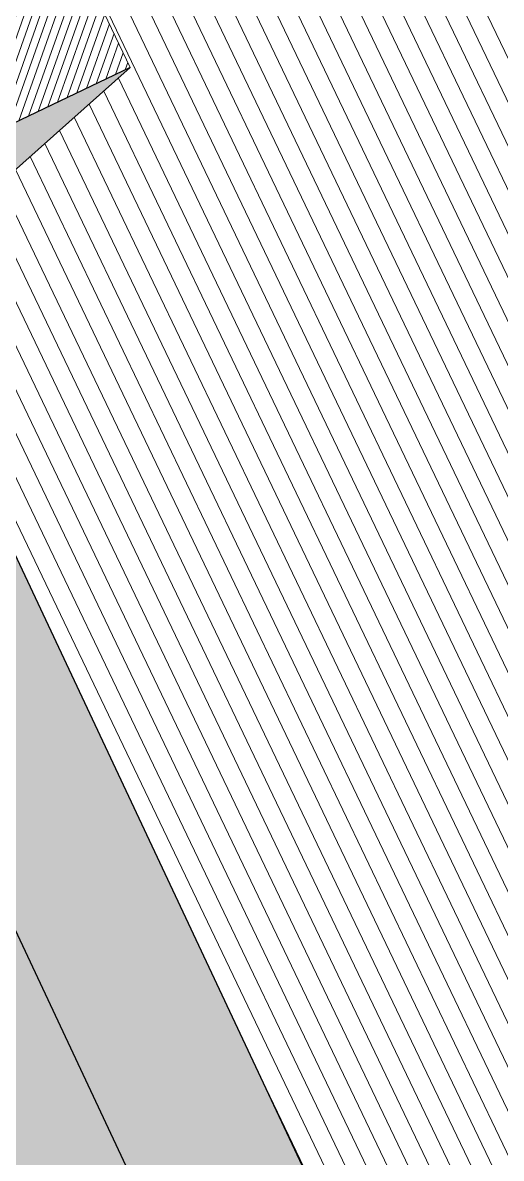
# Model space of a CAD drawing. Header units: metres. Extents: x 679304 to 680626, y 2747329 to 2750056.
# Drawn here: x 679481.446 to 679482.047, y 2747416.135 to 2747417.564 of the extents above; entities that cross this region are included whole.
import ezdxf

# ---------------------------------------------------------------- set-up
doc = ezdxf.new("R2010")
doc.units = ezdxf.units.M
doc.layers.add('00_Aux', color=5, linetype='Continuous', plot=False)
for name, color, linetype, lineweight in [('02-L-projecció', 6, 'Continuous', 5), ('02-L-seccionat', 4, 'Continuous', 5), ('3-TR Formigó', 252, 'Continuous', 0), ('3-TR terra compactada', 45, 'Continuous', 0), ('3-TR Tot-u', 37, 'Continuous', 0)]:
    doc.layers.add(name, color=color, linetype=linetype, lineweight=lineweight)
doc.layers.add('3-TR tot_u', color=8, linetype='Continuous', lineweight=5, true_color=0x787878)

# ---------------------------------------------------------------- blocks, each defined once
blk = doc.blocks.new('WTF Without Channel')
at = {"layer": '3-TR Formigó'}
h = blk.add_hatch(dxfattribs=at)
h.set_pattern_fill('ANSI31', color=256, scale=0.003, angle=90, style=0)
h.set_pattern_definition([(135, (1.358779528952952, 0.1049445969983926), (-0.0067351920908019, -0.0067351920908019), [])])
h.paths.add_polyline_path([(4.110329755454406, 0.464878128050252), (4.110329755454406, 0.8148778565580336), (2.490238671648917, 0.8148778565580336), (2.490238671648917, 0.464878128050252)])
at = {"layer": '3-TR terra compactada'}
h = blk.add_hatch(dxfattribs=at)
h.set_pattern_fill('LINE', color=256, scale=0.0075, style=0)
h.set_pattern_definition([(3.2e-15, (-0.0845599917398725, -1.595055404119194), (0, 0.0238125), [])])
h.paths.add_polyline_path([(-5.5362639912e-06, 0.8741881636903938), (-5.5362373756e-06, -0.7499505232405764), (7.645201560558568, -0.7499505230225632), (7.644030673154993, 0.7866132804195951), (4.536513713151984, 0.8108087480970578), (4.458066120157297, 1.011425611906631), (4.110179208653628, 1.01413429750308), (4.110179208653628, 0.464878128050252), (2.490238671648917, 0.464878128050252), (2.376964243046694, 0.8574036178634836)])
at = {"layer": '3-TR Tot-u'}
h = blk.add_hatch(dxfattribs=at)
h.set_pattern_fill('EARTH', color=256, scale=0.005, angle=-84.07414778341365)
h.set_pattern_definition([(275.9258522165863, (1.508662058674115, -0.1148725102261983), (0.0348582512672567, -0.0283024260194916), [0.03175, -0.03175]), (275.9258522165863, (1.52050468566538, -0.1136432929922426), (0.0348582512672567, -0.0283024260194916), [0.03175, -0.03175]), (275.9258522165863, (1.532347312656645, -0.1124140757582861), (0.0348582512672567, -0.0283024260194916), [0.03175, -0.03175]), (5.925852216586344, (1.536704594065052, -0.1159518790107228), (0.0283024260194916, 0.0348582512672567), [0.03175, -0.03175]), (5.925852216586344, (1.537933811299008, -0.1277945060019885), (0.0283024260194916, 0.0348582512672567), [0.03175, -0.03175]), (5.925852216586344, (1.539163028532964, -0.1396371329932533), (0.0283024260194916, 0.0348582512672567), [0.03175, -0.03175])])
h.paths.add_polyline_path([(-5.536544752e-06, 0.8741881636923762), (2.376964243046694, 0.8574036178634836), (2.490238671648917, 0.464878128050252), (2.490238671623517, 0.8148778565580336), (2.708667553914298, 0.8148778565580336), (2.708667595275241, 1.054866273411668), (0.1943516316543867, 1.074182261771467), (0.216930352319348, 1.024007327297947), (-5.536544752e-06, 1.025673916006705)])
at = {"layer": '3-TR tot_u'}
h = blk.add_hatch(dxfattribs=at)
h.set_pattern_fill('AR-CONC', color=256, scale=0.00025, angle=90.27678088138285)
h.set_pattern_definition([(158.5528234916038, (-42.78699457145997, 32.41382599851346), (-0.0107141402033441, 0.0444470353765646), [0.0047625, -0.0523875]), (103.5528234916037, (-42.78699457145997, 32.41382599851346), (-0.042478511822929, -0.0235505220209913), [0.00381, -0.0419101460424999]), (209.0042681916038, (-42.78788741364845, 32.41752990564561), (-0.0531926501422366, 0.0208965138611374), [0.0040475022, -0.04452256115]), (154.7370234916038, (-42.79903456162432, 32.40978512769795), (-0.0115985479610558, 0.0675920588494506), [0.00714375, -0.07858125]), (205.1883811016038, (-42.80000111194097, 32.41541779177493), (-0.0775261334246027, 0.036585164494883), [0.006071255785, -0.0667839020399999]), (99.73697466160382, (-42.79903456162432, 32.40978512769795), (-0.0775261334227856, 0.036585164499046), [0.0057149917675, -0.0628649329799999]), (129.5528234916038, (-42.79804499925815, 32.41681533908701), (0.0121775151173545, 0.0440684300330318), [0.0047625, -0.0523875]), (74.55282349160389, (-42.79804499925815, 32.41681533908701), (-0.0485699864642681, -3.6222662037e-06), [0.00381, -0.0419099999999999]), (180.0042684916039, (-42.79703020596647, 32.42048770884281), (-0.0363924715453394, 0.0440648076110835), [0.0040475022, -0.0445224844]), (146.0528234916038, (-42.78699457145997, 32.41382599851346), (-0.0202858755293875, -0.0059938829911168), [0, -0.041402, 0, -0.042545, 0, -0.04206875]), (116.0528234916039, (-42.78699457145997, 32.41382599851346), (-0.0290587158829416, 0.0078679387732416), [0, -0.024257, 0, -0.0404494999999999, 0, -0.01603375]), (76.05282349160387, (-42.78248900048205, 32.40040140968046), (-0.0094277576651399, 0.0325917034802938), [0, -0.0158749999999999, 0, -0.0495299999999999, 0, -0.0657224999999997]), (66.05282349160389, (-42.78046856460863, 32.39438141506395), (-0.0178091657507202, 0.033085210695806), [0, -0.0206375, 0, -0.032893, 0, -0.0466725])])
h.paths.add_polyline_path([(0.194583493892182, 1.074180284164049), (2.708899457513037, 1.054864295804251), (2.708603232039573, 1.204870996496143), (0.1583192873396602, 1.224463306798103), (0.1583192868739989, 1.154767410329046)])
at = {"layer": '00_Aux'}
blk.add_lwpolyline([(-5.536544752e-06, 0.8741881636923762), (2.376964243046694, 0.8574036178634836), (2.490238671648917, 0.464878128050252), (2.490238671623517, 0.8148778565580336), (2.708667553914298, 0.8148778565580336), (2.708667595275241, 1.054866273411668), (0.1943516316543867, 1.074182261771467), (0.216930352319348, 1.024007327297947), (-5.536544752e-06, 1.025673916006705)], close=True, dxfattribs=at)
at = {"layer": '02-L-projecció'}
blk.add_lwpolyline([(0.1943682498324, 1.074181937755687), (2.708667595275199, 1.054866076604338)], dxfattribs=at)
blk.add_lwpolyline([(-5.5362639912e-06, 0.8741881636903938), (-5.5362373756e-06, -0.7499505232405764), (7.645201560558568, -0.7499505230225632), (7.644030673154993, 0.7866132804195951), (4.536513713151984, 0.8108087480970578), (4.458066120157297, 1.011425611906631), (4.110179208653628, 1.01413429750308), (4.110179208653628, 0.464878128050252), (2.490238671648917, 0.464878128050252), (2.376964243046694, 0.8574036178634836)], close=True, dxfattribs=at)
at = {"layer": '02-L-seccionat'}
blk.add_lwpolyline([(2.490238671648917, 0.8148778565580336), (4.110329755454406, 0.8148778565580336), (4.110329755454406, 0.464878128050252), (2.490238671648917, 0.464878128050252)], close=True, dxfattribs=at)

msp = doc.modelspace()

# ---------------------------------------------------------------- block references
at = {"rotation": 115.5575828866667}
msp.add_blockref('WTF Without Channel', (679483.0746399838, 2747415.46115167), dxfattribs=at)

doc.saveas('drawing.dxf')
